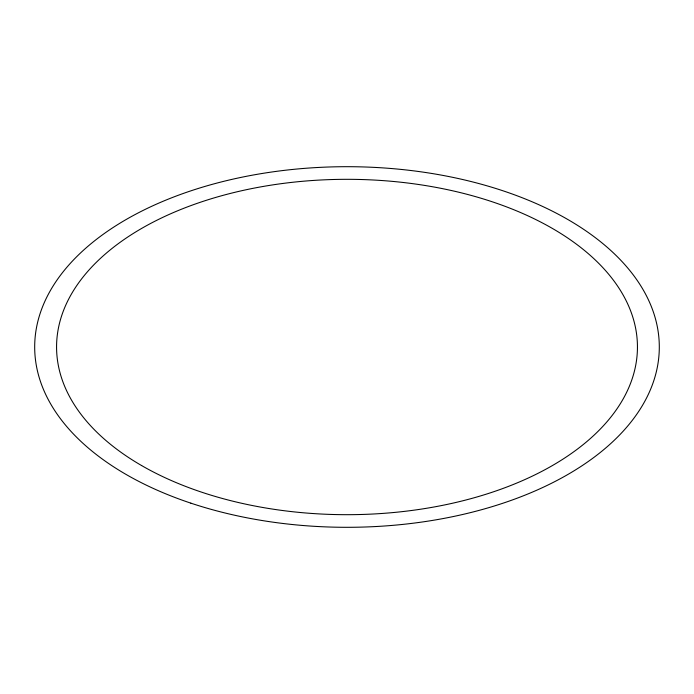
<?xml version="1.0" encoding="UTF-8"?>
<svg xmlns="http://www.w3.org/2000/svg" width="694" height="694" viewBox="0 0 694 694"><rect width="100%" height="100%" fill="white"/><g stroke="black" fill="none" stroke-linecap="round" stroke-linejoin="round"><path stroke-width="1.04" d="M190.85 503.15A312.3 180.301 0 0 0 659.3 347A312.3 180.301 0 0 0 190.85 190.85A312.3 180.301 0 0 0 190.85 503.15M141.628 465.57A290.439 167.688 0 0 0 627.549 390.401A290.439 167.688 0 0 0 271.831 185.029A290.439 167.688 0 0 0 141.628 465.57"/></g></svg>
